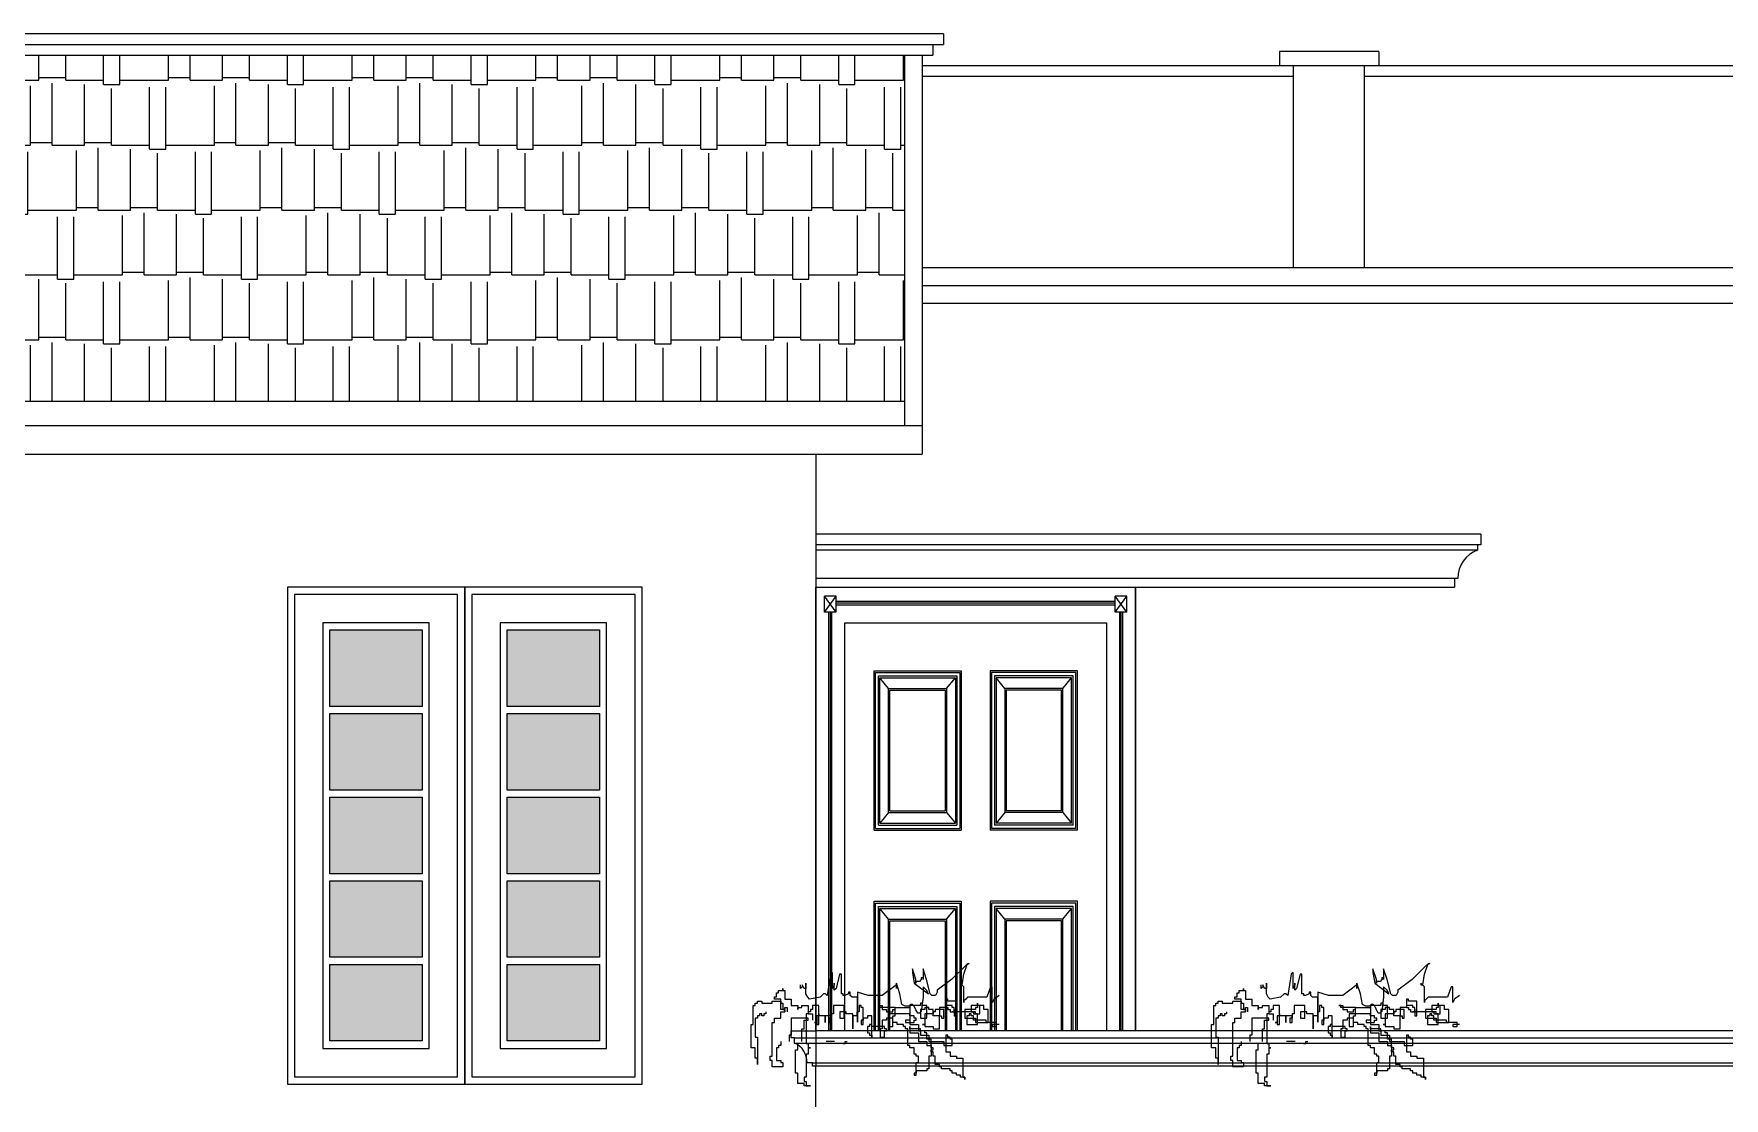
# Model space of a CAD drawing. Header units: centimetres. Extents: x 157 to 5401, y -672 to 3176.
# Drawn here: x 4198.4 to 4674.9, y 2675.3 to 2975.3 of the extents above; entities that cross this region are included whole.
import ezdxf
from ezdxf.xclip import XClip

# ---------------------------------------------------------------- set-up
doc = ezdxf.new("R2010")
doc.units = ezdxf.units.CM
doc.header["$XCLIPFRAME"] = 0
doc.layers.get('0').update_dxf_attribs({"lineweight": 25})
for name, color, linetype, lineweight in [('1.000', 144, 'Continuous', 13), ('FURNIT', 204, 'Continuous', 9), ('Glass', 161, 'Continuous', 5), ('GRASS', 96, 'Continuous', 5), ('Hatch', 12, 'Continuous', 15), ('Win', 5, 'Continuous', 20)]:
    doc.layers.add(name, color=color, linetype=linetype, lineweight=lineweight)

# ---------------------------------------------------------------- blocks, each defined once
blk = doc.blocks.new('Door - 90x210 (Common)')
for p, q in [((-45.045, -210), (-45.045, 0)), ((-45.045, -180), (-45.045, 0)), ((-45.045, 0), (-45.045, -180)), ((-45.045, 0), (45.045, 0)), ((45.045, -180), (45.045, 0)), ((45.045, 0), (45.045, -180)), ((45.045, -210), (45.045, 0)), ((45.045, 0), (45.045, -210)), ((-39.312, -7), (-39.312, -2.5)), ((39.312, -7), (39.312, -2.5)), ((-39.312, -7), (-42.588, -7)), ((-40.5405, -210), (-40.5405, -7)), ((39.312, -5), (-39.312, -5)), ((42.588, -7), (39.312, -7)), ((40.5405, -7), (40.5405, -210)), ((-45.045, -12), (-45.045, -180)), ((-36.855, -210), (-36.855, -10)), ((-36.855, -10), (36.855, -10)), ((36.855, -10), (36.855, -210)), ((45.045, -12), (45.045, -180)), ((-28.665, -68.5), (-28.665, -23.5)), ((-28.665, -23.5), (-4.095, -23.5)), ((-4.095, -23.5), (-4.095, -68.5)), ((4.095, -23.5), (4.095, -68.5)), ((28.665, -23.5), (4.095, -23.5)), ((28.665, -68.5), (28.665, -23.5)), ((-28.665, -68.5), (-4.095, -68.5)), ((28.665, -68.5), (4.095, -68.5)), ((-28.665, -133.5), (-28.665, -88.5)), ((-28.665, -88.5), (-4.095, -88.5)), ((-4.095, -88.5), (-4.095, -133.5)), ((28.665, -88.5), (4.095, -88.5)), ((4.095, -88.5), (4.095, -133.5)), ((28.665, -133.5), (28.665, -88.5)), ((-28.665, -133.5), (-4.095, -133.5)), ((28.665, -133.5), (4.095, -133.5)), ((-28.665, -200), (-28.665, -155)), ((-28.665, -155), (-4.095, -155)), ((-4.095, -155), (-4.095, -200)), ((28.665, -155), (4.095, -155)), ((4.095, -155), (4.095, -200)), ((28.665, -200), (28.665, -155)), ((-45.045, -195), (-45.045, -210)), ((-28.665, -200), (-4.095, -200)), ((28.665, -200), (4.095, -200)), ((47.045, -210), (-47.045, -210))]:
    blk.add_line(p, q)
at = {"layer": 'FURNIT'}
for p, q in [((-42.588, -7), (-39.312, -2.5)), ((-39.312, -7), (-42.588, -2.5)), ((-42.588, -7), (-42.588, -2.5)), ((-39.312, -2.5), (-42.588, -2.5)), ((39.312, -4), (-39.312, -4)), ((39.312, -4.5), (-39.312, -4.5)), ((39.312, -7), (42.588, -2.5)), ((42.588, -7), (39.312, -2.5)), ((42.588, -2.5), (39.312, -2.5)), ((42.588, -7), (42.588, -2.5)), ((-41.3595, -210), (-41.3595, -7)), ((-40.95, -210), (-40.95, -7)), ((40.95, -7), (40.95, -210)), ((41.3595, -7), (41.3595, -210)), ((-28.2555, -68), (-28.2555, -24)), ((-28.2555, -24), (-4.5045, -24)), ((-27.4365, -67), (-27.4365, -25)), ((-27.4365, -25), (-5.3235, -25)), ((-27.027, -66.5), (-27.027, -25.5)), ((-27.027, -25.5), (-5.733, -25.5)), ((-24.57, -28.5), (-27.027, -25.5)), ((-24.57, -63.5), (-24.57, -28.5)), ((-24.57, -28.5), (-8.19, -28.5)), ((-8.19, -28.5), (-5.733, -25.5)), ((-8.19, -28.5), (-8.19, -63.5)), ((-5.733, -25.5), (-5.733, -66.5)), ((-5.3235, -25), (-5.3235, -67)), ((-4.5045, -24), (-4.5045, -68)), ((4.5045, -24), (4.5045, -68)), ((28.2555, -24), (4.5045, -24)), ((5.3235, -25), (5.3235, -67)), ((27.4365, -25), (5.3235, -25)), ((5.733, -25.5), (5.733, -66.5)), ((27.027, -25.5), (5.733, -25.5)), ((8.19, -28.5), (5.733, -25.5)), ((8.19, -28.5), (8.19, -63.5)), ((24.57, -28.5), (8.19, -28.5)), ((24.57, -28.5), (27.027, -25.5)), ((24.57, -63.5), (24.57, -28.5)), ((27.027, -66.5), (27.027, -25.5)), ((27.4365, -67), (27.4365, -25)), ((28.2555, -68), (28.2555, -24)), ((-24.1605, -63), (-24.1605, -29)), ((-24.1605, -29), (-8.5995, -29)), ((-8.5995, -29), (-8.5995, -63)), ((8.5995, -29), (8.5995, -63)), ((24.1605, -29), (8.5995, -29)), ((24.1605, -63), (24.1605, -29)), ((-24.57, -63.5), (-27.027, -66.5)), ((-27.027, -66.5), (-5.733, -66.5)), ((-24.57, -63.5), (-8.19, -63.5)), ((-24.1605, -63), (-8.5995, -63)), ((-8.19, -63.5), (-5.733, -66.5)), ((8.19, -63.5), (5.733, -66.5)), ((27.027, -66.5), (5.733, -66.5)), ((24.57, -63.5), (8.19, -63.5)), ((24.1605, -63), (8.5995, -63)), ((24.57, -63.5), (27.027, -66.5)), ((-28.2555, -68), (-4.5045, -68)), ((-27.4365, -67), (-5.3235, -67)), ((28.2555, -68), (4.5045, -68)), ((27.4365, -67), (5.3235, -67)), ((-28.2555, -133), (-28.2555, -89)), ((-28.2555, -89), (-4.5045, -89)), ((-27.4365, -132), (-27.4365, -90)), ((-27.4365, -90), (-5.3235, -90)), ((-27.027, -131.5), (-27.027, -90.5)), ((-27.027, -90.5), (-5.733, -90.5)), ((-24.57, -93.5), (-27.027, -90.5)), ((-8.19, -93.5), (-5.733, -90.5)), ((-5.733, -90.5), (-5.733, -131.5)), ((-5.3235, -90), (-5.3235, -132)), ((-4.5045, -89), (-4.5045, -133)), ((28.2555, -89), (4.5045, -89)), ((4.5045, -89), (4.5045, -133)), ((27.4365, -90), (5.3235, -90)), ((5.3235, -90), (5.3235, -132)), ((27.027, -90.5), (5.733, -90.5)), ((5.733, -90.5), (5.733, -131.5)), ((8.19, -93.5), (5.733, -90.5)), ((24.57, -93.5), (27.027, -90.5)), ((27.027, -131.5), (27.027, -90.5)), ((27.4365, -132), (27.4365, -90)), ((28.2555, -133), (28.2555, -89)), ((-24.57, -128.5), (-24.57, -93.5)), ((-24.57, -93.5), (-8.19, -93.5)), ((-24.1605, -128), (-24.1605, -94)), ((-24.1605, -94), (-8.5995, -94)), ((-8.5995, -94), (-8.5995, -128)), ((-8.19, -93.5), (-8.19, -128.5)), ((24.57, -93.5), (8.19, -93.5)), ((8.19, -93.5), (8.19, -128.5)), ((24.1605, -94), (8.5995, -94)), ((8.5995, -94), (8.5995, -128)), ((24.1605, -128), (24.1605, -94)), ((24.57, -128.5), (24.57, -93.5)), ((-24.57, -128.5), (-27.027, -131.5)), ((-24.57, -128.5), (-8.19, -128.5)), ((-24.1605, -128), (-8.5995, -128)), ((-8.19, -128.5), (-5.733, -131.5)), ((8.19, -128.5), (5.733, -131.5)), ((24.57, -128.5), (8.19, -128.5)), ((24.1605, -128), (8.5995, -128)), ((24.57, -128.5), (27.027, -131.5)), ((-28.2555, -133), (-4.5045, -133)), ((-27.4365, -132), (-5.3235, -132)), ((-27.027, -131.5), (-5.733, -131.5)), ((28.2555, -133), (4.5045, -133)), ((27.4365, -132), (5.3235, -132)), ((27.027, -131.5), (5.733, -131.5)), ((-28.2555, -199.5), (-28.2555, -155.5)), ((-28.2555, -155.5), (-4.5045, -155.5)), ((-27.4365, -198.5), (-27.4365, -156.5)), ((-27.4365, -156.5), (-5.3235, -156.5)), ((-27.027, -198), (-27.027, -157)), ((-27.027, -157), (-5.733, -157)), ((-24.57, -160), (-27.027, -157)), ((-8.19, -160), (-5.733, -157)), ((-5.733, -157), (-5.733, -198)), ((-5.3235, -156.5), (-5.3235, -198.5)), ((-4.5045, -155.5), (-4.5045, -199.5)), ((28.2555, -155.5), (4.5045, -155.5)), ((4.5045, -155.5), (4.5045, -199.5)), ((27.4365, -156.5), (5.3235, -156.5)), ((5.3235, -156.5), (5.3235, -198.5)), ((27.027, -157), (5.733, -157)), ((5.733, -157), (5.733, -198)), ((8.19, -160), (5.733, -157)), ((24.57, -160), (27.027, -157)), ((27.027, -198), (27.027, -157)), ((27.4365, -198.5), (27.4365, -156.5)), ((28.2555, -199.5), (28.2555, -155.5)), ((-24.57, -195), (-24.57, -160)), ((-24.57, -160), (-8.19, -160)), ((-24.1605, -194.5), (-24.1605, -160.5)), ((-24.1605, -160.5), (-8.5995, -160.5)), ((-8.5995, -160.5), (-8.5995, -194.5)), ((-8.19, -160), (-8.19, -195)), ((24.57, -160), (8.19, -160)), ((8.19, -160), (8.19, -195)), ((24.1605, -160.5), (8.5995, -160.5)), ((8.5995, -160.5), (8.5995, -194.5)), ((24.1605, -194.5), (24.1605, -160.5)), ((24.57, -195), (24.57, -160)), ((-24.57, -195), (-27.027, -198)), ((-24.57, -195), (-8.19, -195)), ((-24.1605, -194.5), (-8.5995, -194.5)), ((-8.19, -195), (-5.733, -198)), ((8.19, -195), (5.733, -198)), ((24.57, -195), (8.19, -195)), ((24.1605, -194.5), (8.5995, -194.5)), ((24.57, -195), (27.027, -198)), ((-28.2555, -199.5), (-4.5045, -199.5)), ((-27.4365, -198.5), (-5.3235, -198.5)), ((-27.027, -198), (-5.733, -198)), ((28.2555, -199.5), (4.5045, -199.5)), ((27.4365, -198.5), (5.3235, -198.5)), ((27.027, -198), (5.733, -198))]:
    blk.add_line(p, q, dxfattribs=at)
blk = doc.blocks.new('grass in')
for p, q in [((-20.42, 14.76), (-20.92, 14.76)), ((-20.92, 14.76), (-19.92, 14.26)), ((-19.42, 11.76), (-20.42, 14.76)), ((-19.92, 14.26), (-15.91, 10.26)), ((-18.92, 8.76), (-19.42, 11.76)), ((-15.91, 10.26), (-11.91, 7.26)), ((-9.91, 6.26), (-8.9, 10.26)), ((-8.9, 10.26), (-7.9, 13.26)), ((-7.9, 13.26), (-7.9, 10.26)), ((-7.9, 10.26), (-7.9, 10.76)), ((-7.9, 10.76), (-7.4, 10.76)), ((-7.4, 10.76), (-7.4, 10.26)), ((-7.4, 10.26), (-6.9, 9.76)), ((-6.9, 9.76), (-5.9, 9.76)), ((-5.9, 10.26), (-4.9, 13.26)), ((-5.9, 9.26), (-5.9, 10.26)), ((-5.9, 9.76), (-5.9, 9.26)), ((-4.9, 12.26), (-5.4, 9.26)), ((-4.9, 13.26), (-4.9, 12.26)), ((15.12, 6.26), (15.12, 11.76)), ((15.12, 11.76), (15.62, 11.76)), ((15.62, 11.76), (16.63, 7.76)), ((17.63, 7.76), (17.63, 12.26)), ((17.63, 12.26), (18.13, 11.76)), ((18.13, 11.76), (18.63, 8.76)), ((-29.34, 5.82), (-27.93, 4.76)), ((-27.43, 3.76), (-27.43, 8.26)), ((-27.43, 8.26), (-26.92, 8.26)), ((-26.92, 8.26), (-25.92, 5.26)), ((-25.92, 5.26), (-20.42, 5.26)), ((-20.42, 5.26), (-19.92, 4.76)), ((-19.42, 8.26), (-18.41, 9.26)), ((-19.42, 3.76), (-19.42, 8.26)), ((-18.41, 8.76), (-18.92, 8.76)), ((-18.41, 9.26), (-18.41, 8.76)), ((-14.92, 4.17), (-14.92, 4.77)), ((-14.92, 4.77), (-14.32, 4.77)), ((-14.32, 4.77), (-14.32, 2.38)), ((-11.91, 7.26), (-11.91, 6.76)), ((-11.91, 6.76), (-11.41, 5.76)), ((-11.41, 5.76), (-10.41, 5.76)), ((-10.41, 5.76), (-9.91, 6.26)), ((-5.4, 9.26), (-9.4, 6.26)), ((-9.4, 6.26), (-8.9, 7.26)), ((-8.9, 7.26), (-7.9, 8.26)), ((-7.9, 8.26), (-7.9, 5.26)), ((-7.9, 5.26), (-7.4, 1.26)), ((-1.9, 3.26), (-1.4, 6.26)), ((-1.4, 6.26), (-0.39, 9.26)), ((-0.39, 9.26), (-0.39, 7.76)), ((-0.39, 7.76), (-0.39, 9.26)), ((-0.39, 9.26), (-0.39, 8.76)), ((-0.39, 8.76), (3.61, 5.76)), ((3.61, 5.76), (7.62, 5.76)), ((7.62, 5.76), (10.62, 6.76)), ((10.62, 6.76), (10.62, -1.74)), ((10.62, -1.74), (10.62, 5.26)), ((10.62, 5.26), (12.12, 5.26)), ((12.12, 5.26), (12.62, 5.76)), ((12.62, 5.76), (12.62, 6.76)), ((12.62, 6.76), (13.12, 6.76)), ((13.12, 6.76), (13.12, 6.26)), ((13.12, 6.26), (14.12, 5.76)), ((14.12, 5.76), (14.62, 5.76)), ((14.62, 5.76), (14.62, 6.26)), ((14.62, 6.26), (15.12, 6.26)), ((16.63, 7.76), (17.13, 7.26)), ((17.13, 7.26), (17.13, 9.26)), ((17.13, 9.26), (17.13, 8.76)), ((17.13, 8.76), (17.63, 7.76)), ((18.63, 8.76), (19.13, 5.76)), ((19.13, 5.76), (19.63, 6.26)), ((19.63, 6.26), (20.13, 6.26)), ((20.13, 6.26), (21.13, 5.26)), ((21.13, 5.26), (24.13, 4.76)), ((24.13, 4.76), (24.63, 5.26)), ((24.63, 5.26), (25.14, 6.26)), ((25.14, 6.26), (25.14, 9.26)), ((25.14, 9.26), (25.14, 7.76)), ((25.14, 7.76), (25.64, 7.76)), ((25.64, 7.76), (26.14, 8.76)), ((26.14, 8.76), (26.14, 8.26)), ((26.14, 8.26), (26.64, 7.76)), ((26.64, 7.76), (26.64, 8.76)), ((31.04, 4.77), (29.25, 4.77)), ((29.25, 4.77), (29.25, 2.98)), ((31.63, 7.15), (31.04, 7.15)), ((31.04, 7.15), (31.04, 4.77)), ((31.63, 7.15), (31.63, 7.75)), ((31.63, 7.75), (31.63, 7.15)), ((32.83, 7.15), (31.63, 7.15)), ((32.23, 1.79), (32.23, 4.77)), ((32.23, 4.77), (34.02, 4.77)), ((32.83, 6.55), (32.83, 7.15)), ((33.42, 6.55), (32.83, 6.55)), ((33.42, 5.36), (33.42, 6.55)), ((34.02, 5.36), (33.42, 5.36)), ((34.02, 4.77), (34.02, 5.36)), ((-27.93, 4.76), (-27.43, 3.76)), ((-26.26, -1.79), (-26.26, 1.79)), ((-26.26, 1.79), (-25.07, 1.79)), ((-25.07, 1.79), (-25.07, 2.98)), ((-25.07, 2.98), (-21.49, 2.98)), ((-23.87, 0.6), (-23.87, 2.98)), ((-23.87, 2.98), (-23.28, 2.98)), ((-22.08, 0.6), (-23.87, 0.6)), ((-23.28, 2.98), (-23.28, 3.58)), ((-23.28, 3.58), (-23.28, 2.38)), ((-23.28, 2.38), (-22.68, 2.38)), ((-23.28, -2.38), (-23.28, 0.6)), ((-23.28, 0.6), (-22.68, 0.6)), ((-22.68, 2.38), (-22.68, 1.79)), ((-22.68, 1.79), (-19.7, 1.79)), ((-22.68, 0.6), (-22.68, 1.19)), ((-22.68, 1.19), (-19.7, 1.19)), ((-21.49, 1.19), (-22.08, 1.19)), ((-22.08, 1.19), (-22.08, 0.6)), ((-22.08, -1.19), (-22.08, 0)), ((-22.08, 0), (-21.49, 0)), ((-21.49, 2.98), (-21.49, 1.19)), ((-21.49, 0), (-21.49, 0.6)), ((-21.49, 0.6), (-20.89, 0.6)), ((-20.89, 0.6), (-20.89, 0)), ((-20.89, 0), (-20.29, 0)), ((-20.29, 0), (-20.29, -2.38)), ((-19.92, 4.76), (-19.42, 4.26)), ((-19.7, 1.79), (-19.7, 1.19)), ((-19.7, 1.19), (-19.7, -0.6)), ((-19.7, 1.19), (-16.11, 1.19)), ((-19.42, 4.26), (-19.42, 3.76)), ((-17.31, 0), (-17.31, 4.17)), ((-17.31, 4.17), (-14.92, 4.17)), ((-16.71, 0), (-17.31, 0)), ((-16.71, 1.19), (-16.71, 2.38)), ((-16.71, 2.38), (-16.11, 2.38)), ((-16.71, 1.19), (-16.71, 1.79)), ((-16.71, 1.79), (-16.71, 0)), ((-16.11, 1.19), (-16.71, 1.19)), ((-15.52, 1.19), (-16.71, 1.19)), ((-16.11, 2.38), (-16.11, 2.98)), ((-16.11, 2.98), (-14.32, 2.98)), ((-14.92, 1.79), (-15.52, 1.79)), ((-15.52, 1.79), (-15.52, 1.19)), ((-14.32, 2.38), (-14.92, 2.38)), ((-14.92, 2.38), (-14.92, 1.79)), ((-14.32, 2.98), (-14.32, 2.38)), ((-14.32, 2.38), (-12.53, 2.38)), ((-13.73, -0.6), (-13.73, 1.79)), ((-13.73, 1.79), (-11.34, 1.79)), ((-12.53, 0), (-13.13, 0)), ((-13.13, 0), (-13.13, -0.6)), ((-12.53, 2.38), (-12.53, 0)), ((-12.53, -3.58), (-12.53, 0)), ((-12.53, 0), (-10.74, 0)), ((-11.34, 1.79), (-11.34, 1.19)), ((-11.34, 1.19), (-10.74, 1.19)), ((-10.74, 0), (-10.74, 1.79)), ((-10.74, 1.79), (-9.55, 1.79)), ((-10.74, 1.19), (-10.74, 0.6)), ((-10.74, 0.6), (-8.36, 0.6)), ((-9.55, 1.79), (-9.55, 2.38)), ((-9.55, 2.38), (-8.36, 2.38)), ((-8.95, -0.6), (-8.95, 2.98)), ((-8.95, 2.98), (-7.76, 2.98)), ((-8.36, 2.38), (-8.36, 1.79)), ((-8.36, 1.79), (-7.16, 1.79)), ((-8.36, 0.6), (-8.36, -2.38)), ((-7.76, 2.98), (-7.76, 3.58)), ((-7.76, 3.58), (-7.16, 3.58)), ((-7.4, 1.26), (-6.9, 0.76)), ((-7.16, 3.58), (-7.16, 2.98)), ((-7.16, 2.98), (-4.18, 2.98)), ((-7.16, 1.79), (-7.16, -0.6)), ((-6.9, 0.76), (-6.4, 0.76)), ((-6.4, 0.76), (-5.9, 1.76)), ((-5.9, 1.76), (-5.4, 2.76)), ((-5.4, 2.76), (-4.9, 3.26)), ((-5.37, -0.6), (-5.37, 0)), ((-5.37, 0), (-4.18, 0)), ((-4.9, 3.26), (-4.4, 3.26)), ((-4.4, 3.26), (-3.9, 2.76)), ((-4.18, 2.98), (-4.18, -1.19)), ((0, 2.38), (-4.18, 2.38)), ((-4.18, 2.38), (-4.18, -2.38)), ((-4.18, 0), (-4.18, 0.6)), ((-4.18, 0.6), (1.79, 0.6)), ((-3.9, 2.76), (-2.9, 2.76)), ((-2.9, 2.76), (-1.9, 3.26)), ((0, 0), (0, 2.38)), ((0, 2.38), (4.18, 2.38)), ((0, 1.79), (0, 2.38)), ((0.6, 1.79), (0, 1.79)), ((0.6, 0), (0, 0)), ((0.6, 1.19), (0.6, 1.79)), ((2.39, 1.19), (0.6, 1.19)), ((0.6, -2.98), (0.6, 0)), ((1.79, 0.6), (1.79, -2.98)), ((3.58, 1.79), (2.39, 1.79)), ((2.39, 1.79), (2.39, 1.19)), ((4.77, 2.98), (3.58, 2.98)), ((3.58, 2.98), (3.58, 1.79)), ((4.18, 2.38), (4.18, 2.98)), ((4.18, 2.98), (4.77, 2.98)), ((6.57, -5.96), (6.57, 0)), ((6.57, 0), (7.76, 0)), ((7.76, 0), (7.76, -0.6)), ((8.95, -2.38), (8.95, 2.38)), ((8.95, 2.38), (9.55, 2.38)), ((9.55, 2.38), (9.55, 2.98)), ((9.55, 2.98), (10.15, 2.98)), ((10.15, 2.98), (10.15, 1.19)), ((10.15, 1.19), (10.74, 1.19)), ((10.74, 1.19), (10.74, 0)), ((10.74, 0), (11.94, 0)), ((11.94, -3.58), (11.94, 0.6)), ((11.94, 0.6), (13.73, 0.6)), ((11.94, 0), (11.94, -3.58)), ((13.73, 0.6), (13.73, 1.19)), ((13.73, 1.19), (15.52, 1.19)), ((14.32, -0.6), (14.32, 2.98)), ((14.32, 2.98), (17.31, 2.98)), ((15.52, 1.19), (15.52, -0.6)), ((17.31, 2.98), (17.31, 0.6)), ((17.31, 0.6), (17.91, 0.6)), ((17.91, 0.6), (17.91, -0.6)), ((17.91, -1.79), (17.91, 0)), ((17.91, 0), (19.7, 0)), ((19.7, 0), (19.7, -1.79)), ((19.7, -1.79), (19.7, 0)), ((19.7, 0), (21.49, 0)), ((21.49, -2.38), (21.49, 2.98)), ((21.49, 2.98), (23.28, 2.98)), ((21.49, 0), (21.49, 0.6)), ((21.49, 0.6), (21.49, 0)), ((21.49, 0), (22.08, 0)), ((22.08, 0), (22.08, -1.79)), ((23.28, 2.98), (23.28, 1.79)), ((23.28, 1.79), (23.87, 1.79)), ((24.47, 0.6), (23.28, 0.6)), ((23.28, 0.6), (23.28, -1.19)), ((23.87, 1.79), (23.87, 1.19)), ((23.87, 1.19), (24.47, 1.19)), ((26.26, 2.98), (24.47, 2.98)), ((24.47, 2.98), (24.47, 0.6)), ((24.47, 1.19), (24.47, 0.6)), ((24.47, 0.6), (25.07, 0.6)), ((25.07, 0.6), (25.07, -7.75)), ((26.26, 2.38), (26.26, 2.98)), ((27.45, 2.38), (26.26, 2.38)), ((29.25, 2.98), (27.45, 2.98)), ((27.45, 2.98), (27.45, 1.79)), ((27.45, 1.79), (27.45, 2.38)), ((31.04, 2.38), (30.44, 2.38)), ((30.44, 2.38), (30.44, 1.19)), ((31.04, 1.19), (31.04, 2.38)), ((31.63, 1.79), (31.04, 1.79)), ((31.04, 1.79), (31.04, 1.19)), ((31.04, 1.19), (31.04, 1.79)), ((31.04, 1.79), (32.23, 1.79)), ((32.23, 1.19), (31.04, 1.19)), ((32.23, 3.58), (31.63, 3.58)), ((31.63, 3.58), (31.63, 1.79)), ((34.62, 4.17), (32.23, 4.17)), ((32.23, 4.17), (32.23, 3.58)), ((32.23, -0.6), (32.23, 1.19)), ((34.62, 3.58), (34.62, 4.17)), ((37.6, 3.58), (34.62, 3.58)), ((36.41, 1.19), (36.41, 0.6)), ((36.41, 0.6), (37, 0.6)), ((37, 0.6), (37, 0)), ((37, 0), (37.6, 0)), ((38.79, 4.17), (37.6, 4.17)), ((37.6, 4.17), (37.6, 3.58)), ((37.6, 0), (37.6, 0.6)), ((37.6, 0.6), (38.2, 0.6)), ((38.2, 0.6), (38.2, 0)), ((38.2, 0), (38.79, 0)), ((38.79, 3.58), (38.79, 4.17)), ((39.39, 3.58), (38.79, 3.58)), ((38.79, 0), (38.79, -0.6)), ((39.39, 2.98), (39.39, 3.58)), ((39.99, 2.98), (39.39, 2.98)), ((39.99, -2.38), (39.99, 2.98)), ((-29.34, -2.38), (-27.45, -2.38)), ((-28.65, -2.98), (-28.65, -1.79)), ((-28.65, -1.79), (-25.66, -1.79)), ((-27.45, -2.98), (-28.65, -2.98)), ((-27.45, -2.38), (-27.45, -2.98)), ((-22.68, -1.79), (-26.26, -1.79)), ((-25.66, -1.79), (-25.66, -1.19)), ((-25.66, -1.19), (-22.08, -1.19)), ((-20.29, -2.38), (-23.28, -2.38)), ((-19.7, -0.6), (-22.68, -0.6)), ((-22.68, -0.6), (-22.68, -1.79)), ((-13.13, -0.6), (-13.73, -0.6)), ((-10.74, -3.58), (-12.53, -3.58)), ((-8.36, -2.98), (-10.74, -2.98)), ((-10.74, -2.98), (-10.74, -3.58)), ((-7.16, -0.6), (-8.95, -0.6)), ((-8.36, -2.38), (-7.76, -2.38)), ((-7.76, -2.38), (-8.36, -2.38)), ((-8.36, -2.38), (-8.36, -2.98)), ((-8.36, -4.77), (-8.36, -4.17)), ((-8.36, -4.17), (-7.16, -4.17)), ((-7.16, -4.17), (-7.16, -3.58)), ((-7.16, -3.58), (-4.18, -3.58)), ((-6.57, -4.17), (-7.16, -4.17)), ((-7.16, -4.17), (-7.16, -5.36)), ((-4.18, -2.38), (-6.57, -2.38)), ((-6.57, -2.38), (-6.57, -4.17)), ((-5.97, -1.19), (-5.97, -0.6)), ((-5.97, -0.6), (-5.37, -0.6)), ((-5.37, -1.19), (-5.97, -1.19)), ((-5.37, -1.79), (-5.37, -1.19)), ((-2.98, -1.79), (-5.37, -1.79)), ((-4.18, -1.19), (-2.98, -1.19)), ((-4.18, -3.58), (-4.18, -2.98)), ((-4.18, -2.98), (-4.18, -4.77)), ((-3.58, -8.34), (-3.58, -3.58)), ((-3.58, -3.58), (-2.98, -3.58)), ((-2.98, -1.19), (-2.98, -1.79)), ((-2.98, -3.58), (-2.98, -2.98)), ((-2.98, -2.98), (-2.39, -2.98)), ((-2.39, -2.98), (-2.39, -2.38)), ((-2.39, -2.38), (-0.6, -2.38)), ((-0.6, -2.38), (-0.6, -1.79)), ((-0.6, -1.79), (0.6, -1.79)), ((0.6, -1.79), (0.6, -0.6)), ((0.6, -0.6), (2.39, -0.6)), ((1.79, -2.98), (0.6, -2.98)), ((2.39, -0.6), (2.39, -1.19)), ((2.39, -1.19), (3.58, -1.19)), ((2.39, -4.17), (2.39, -3.58)), ((2.39, -3.58), (2.98, -3.58)), ((2.98, -4.17), (2.39, -4.17)), ((2.98, -3.58), (2.98, -2.98)), ((2.98, -2.98), (6.57, -2.98)), ((2.98, -5.96), (2.98, -4.17)), ((3.58, -1.19), (3.58, -3.58)), ((3.58, -3.58), (4.18, -3.58)), ((4.18, -3.58), (4.18, -5.96)), ((6.57, -2.98), (6.57, -2.38)), ((6.57, -2.38), (7.16, -2.38)), ((7.16, -2.38), (7.16, -2.98)), ((7.16, -2.98), (7.76, -2.98)), ((7.76, -0.6), (8.95, -0.6)), ((7.76, -2.98), (7.76, -4.77)), ((8.95, -0.6), (8.95, -1.19)), ((8.95, -1.19), (9.55, -1.19)), ((9.55, -2.38), (8.95, -2.38)), ((9.55, -1.19), (9.55, -2.38)), ((15.52, -0.6), (14.32, -0.6)), ((17.91, -0.6), (18.5, -0.6)), ((18.5, -1.79), (17.91, -1.79)), ((18.5, -0.6), (18.5, -1.79)), ((22.08, -2.38), (21.49, -2.38)), ((22.08, -1.79), (22.68, -1.79)), ((22.68, -1.79), (22.08, -1.79)), ((22.08, -1.79), (22.08, -2.38)), ((24.47, -1.19), (24.47, -0.6)), ((24.47, -0.6), (29.25, -0.6)), ((25.66, -1.19), (24.47, -1.19)), ((25.66, -3.58), (25.66, -1.19)), ((26.26, -3.58), (25.66, -3.58)), ((26.26, -7.15), (26.26, -3.58)), ((29.25, -0.6), (29.25, -5.36)), ((34.02, -0.6), (32.23, -0.6)), ((34.02, -1.79), (34.02, -0.6)), ((34.62, -1.79), (34.02, -1.79)), ((34.62, -11.32), (34.62, -1.79)), ((38.79, -0.6), (39.39, -0.6)), ((39.39, -0.6), (39.39, -5.96)), ((40.59, -2.38), (39.99, -2.38)), ((40.59, -8.94), (40.59, -2.38)), ((-16.11, -8.34), (-16.11, -6.55)), ((-16.11, -6.55), (-15.52, -6.55)), ((-13.73, -8.34), (-16.11, -8.34)), ((-15.52, -6.55), (-15.52, -5.96)), ((-15.52, -5.96), (-14.92, -5.96)), ((-14.92, -5.96), (-14.92, -5.36)), ((-14.92, -5.36), (-14.32, -5.36)), ((-14.32, -5.36), (-14.32, -10.13)), ((-9.55, -7.15), (-13.73, -7.15)), ((-13.73, -7.15), (-13.73, -8.34)), ((-10.74, -9.53), (-10.74, -8.94)), ((-10.74, -8.94), (-10.15, -8.94)), ((-10.15, -8.94), (-10.15, -6.55)), ((-10.15, -6.55), (-8.95, -6.55)), ((-8.95, -8.34), (-10.15, -8.34)), ((-10.15, -8.34), (-10.15, -11.32)), ((-7.16, -5.36), (-9.55, -5.36)), ((-9.55, -5.36), (-9.55, -7.15)), ((-8.95, -6.55), (-8.95, -4.77)), ((-8.95, -4.77), (-8.36, -4.77)), ((-6.57, -7.15), (-8.95, -7.15)), ((-8.95, -7.15), (-8.95, -8.34)), ((-4.18, -4.77), (-6.57, -4.77)), ((-6.57, -4.77), (-6.57, -7.15)), ((-5.37, -10.73), (-5.37, -8.94)), ((-5.37, -8.94), (-4.18, -8.94)), ((-4.18, -8.94), (-4.18, -8.34)), ((-4.18, -8.34), (-3.58, -8.34)), ((4.18, -5.96), (2.98, -5.96)), ((7.16, -5.36), (6.57, -5.36)), ((6.57, -5.36), (6.57, -5.96)), ((7.76, -4.77), (7.16, -4.77)), ((7.16, -4.77), (7.16, -5.36)), ((14.07, -7.15), (13.47, -7.15)), ((14.07, -7.75), (14.07, -7.15)), ((14.66, -7.75), (14.07, -7.75)), ((17.05, -7.15), (19.44, -7.15)), ((24.47, -8.94), (23.87, -8.94)), ((23.87, -8.94), (24.47, -8.94)), ((25.07, -7.75), (24.47, -7.75)), ((24.47, -7.75), (24.47, -8.94)), ((24.47, -8.94), (24.47, -10.73)), ((27.45, -9.53), (27.45, -7.75)), ((29.25, -5.36), (29.84, -5.36)), ((29.84, -5.36), (29.84, -7.15)), ((32.23, -7.15), (32.23, -8.34)), ((32.23, -8.34), (32.83, -8.34)), ((32.83, -8.34), (32.83, -8.94)), ((32.83, -8.94), (33.42, -8.94)), ((33.42, -8.94), (33.42, -12.51)), ((39.39, -5.96), (38.79, -5.96)), ((38.79, -5.96), (38.79, -13.7)), ((39.39, -11.92), (39.39, -8.94)), ((39.39, -8.94), (40.59, -8.94)), ((-17.31, -11.92), (-19.1, -11.92)), ((-19.1, -11.92), (-19.1, -17.28)), ((-15.52, -11.32), (-17.31, -11.32)), ((-17.31, -11.32), (-17.31, -11.92)), ((-14.32, -10.13), (-15.52, -10.13)), ((-15.52, -10.13), (-15.52, -11.32)), ((-12.53, -14.3), (-12.53, -13.7)), ((-12.53, -13.7), (-11.34, -13.7)), ((-11.34, -13.7), (-11.34, -11.32)), ((-11.34, -11.32), (-10.74, -11.32)), ((-10.15, -9.53), (-10.74, -9.53)), ((-10.74, -11.32), (-10.74, -10.13)), ((-10.74, -10.13), (-10.15, -10.13)), ((-10.15, -10.13), (-10.15, -9.53)), ((-10.15, -11.32), (-9.55, -11.32)), ((-9.55, -11.32), (-9.55, -14.9)), ((-6.57, -13.11), (-6.57, -11.32)), ((-6.57, -11.32), (-5.97, -11.32)), ((-5.97, -13.11), (-6.57, -13.11)), ((-5.97, -11.32), (-5.97, -10.73)), ((-5.97, -10.73), (-5.37, -10.73)), ((-5.97, -16.68), (-5.97, -13.11)), ((24.47, -10.73), (25.07, -10.73)), ((25.07, -10.73), (25.07, -17.28)), ((28.05, -9.53), (27.45, -9.53)), ((28.05, -16.09), (28.05, -9.53)), ((32.23, -13.11), (31.63, -13.11)), ((31.63, -13.11), (31.63, -14.3)), ((33.42, -12.51), (32.23, -12.51)), ((32.23, -12.51), (32.23, -13.11)), ((35.21, -11.32), (34.62, -11.32)), ((34.62, -14.3), (34.62, -12.51)), ((34.62, -12.51), (35.21, -12.51)), ((35.21, -12.51), (35.21, -11.32)), ((38.79, -13.7), (38.79, -11.92)), ((38.79, -11.92), (39.39, -11.92)), ((-19.1, -17.28), (-19.7, -17.28)), ((-19.7, -17.28), (-19.7, -17.88)), ((-19.7, -17.88), (-19.7, -17.28)), ((-19.7, -17.28), (-18.5, -17.28)), ((-18.5, -17.28), (-18.5, -16.68)), ((-18.5, -16.68), (-17.31, -16.68)), ((-17.31, -16.68), (-17.31, -16.09)), ((-17.31, -16.09), (-16.11, -16.09)), ((-16.11, -16.09), (-16.11, -15.49)), ((-16.11, -15.49), (-15.52, -15.49)), ((-15.52, -15.49), (-15.52, -14.9)), ((-15.52, -14.9), (-13.13, -14.9)), ((-13.13, -14.9), (-13.13, -14.3)), ((-13.13, -14.3), (-12.53, -14.3)), ((-9.55, -14.9), (-8.95, -14.9)), ((-8.95, -14.9), (-8.95, -15.49)), ((-8.95, -15.49), (-5.97, -15.49)), ((-5.97, -15.49), (-5.97, -16.09)), ((-5.97, -16.09), (-5.37, -16.09)), ((-5.37, -16.68), (-5.97, -16.68)), ((-5.37, -16.09), (-5.37, -16.68)), ((25.07, -17.28), (25.66, -17.28)), ((25.66, -18.47), (25.07, -18.47)), ((25.07, -18.47), (25.07, -19.66)), ((25.66, -17.28), (25.66, -18.47)), ((27.45, -19.07), (27.45, -16.09)), ((27.45, -16.09), (28.05, -16.09)), ((31.63, -14.3), (34.62, -14.3)), ((25.07, -19.66), (23.87, -19.66)), ((23.87, -19.66), (25.66, -19.66)), ((25.66, -19.66), (25.66, -19.07)), ((25.66, -19.07), (27.45, -19.07))]:
    blk.add_line(p, q)

msp = doc.modelspace()

# ---------------------------------------------------------------- hatches: boundary and pattern name
at = {"layer": 'Glass'}
h = msp.add_hatch(color=256, dxfattribs=at)
h.paths.add_polyline_path([(4281.85, 2807.31), (4307.85, 2807.31), (4307.85, 2785.74), (4281.85, 2785.74)])
h.paths.add_polyline_path([(4281.85, 2783.74), (4307.85, 2783.74), (4307.85, 2762.17), (4281.85, 2762.17)])
h.paths.add_polyline_path([(4281.85, 2760.17), (4307.85, 2760.17), (4307.85, 2738.59), (4281.85, 2738.59)])
h.paths.add_polyline_path([(4281.85, 2736.59), (4307.85, 2736.59), (4307.85, 2715.02), (4281.85, 2715.02)])
h.paths.add_polyline_path([(4281.85, 2713.02), (4307.85, 2713.02), (4307.85, 2691.45), (4281.85, 2691.45)])
h = msp.add_hatch(color=256, dxfattribs=at)
h.paths.add_polyline_path([(4331.85, 2807.31), (4357.85, 2807.31), (4357.85, 2785.74), (4331.85, 2785.74)])
h.paths.add_polyline_path([(4331.85, 2783.74), (4357.85, 2783.74), (4357.85, 2762.17), (4331.85, 2762.17)])
h.paths.add_polyline_path([(4331.85, 2760.17), (4357.85, 2760.17), (4357.85, 2738.59), (4331.85, 2738.59)])
h.paths.add_polyline_path([(4331.85, 2736.59), (4357.85, 2736.59), (4357.85, 2715.02), (4331.85, 2715.02)])
h.paths.add_polyline_path([(4331.85, 2713.02), (4357.85, 2713.02), (4357.85, 2691.45), (4331.85, 2691.45)])
at = {"layer": 'Hatch'}
h = msp.add_hatch(dxfattribs=at)
h.set_pattern_fill('AR-RSHKE', color=256, scale=0.06, style=0)
h.set_pattern_definition([(0, (1871.798, 7845.084), (38.862, 18.288), [9.144, -7.62, 10.668, -4.572, 13.716, -6.096]), (0, (1880.942, 7845.846), (38.862, 18.288), [7.62, -28.956, 6.096, -9.144]), (0, (1899.23, 7843.941), (38.862, 18.288), [4.572, -47.244]), (90, (1871.798, 7845.084), (-12.954, 18.288), [17.526, -55.626]), (90, (1880.942, 7845.084), (-12.954, 18.288), [17.145, -56.007]), (90, (1888.562, 7845.084), (-12.954, 18.288), [16.002, -57.15]), (90, (1899.23, 7843.941), (-12.954, 18.288), [17.526, -55.626]), (90, (1903.802, 7843.941), (-12.954, 18.288), [17.526, -55.626]), (90, (1917.518, 7845.084), (-12.954, 18.288), [16.764, -56.388])])
h.paths.add_polyline_path([(4443.85, 2871.81), (4443.85, 2969.31), (4060.85, 2969.31), (3865.85, 2871.81)])

# ---------------------------------------------------------------- linework, layer by layer
for p, q in [((4443.85, 2969.31), (4443.85, 2864.81)), ((4448.85, 2969.31), (4448.85, 2856.81)), ((4577.52, 2970.31), (4549.52, 2970.31)), ((4549.52, 2970.31), (4549.52, 2966.31)), ((4577.52, 2970.31), (4577.52, 2966.31)), ((4842.85, 2966.31), (4448.85, 2966.31)), ((4577.52, 2966.31), (4549.52, 2966.31)), ((4553.52, 2909.31), (4553.52, 2966.31)), ((4573.52, 2909.31), (4573.52, 2966.31)), ((4852.85, 2909.31), (4448.85, 2909.31)), ((4852.85, 2899.31), (4448.85, 2899.31)), ((3865.85, 2871.81), (4443.85, 2871.81)), ((3870.85, 2856.81), (4448.85, 2856.81)), ((4418.85, 2856.81), (4418.85, 2694.31))]:
    msp.add_line(p, q)
msp.add_lwpolyline([(4418.85, 2684.31), (4417.85, 2684.31), (4417.85, 2685.31), (4416.35, 2685.31, 0.307632), (4412.85, 2690.81), (4412.85, 2692.31), (4411.85, 2692.31), (4411.85, 2694.31), (4418.85, 2694.31)], format="xyb", close=True)
at = {"layer": '1.000'}
for p, q in [((4060.85, 2972.31), (4454.85, 2972.31)), ((4553.52, 2963.31), (4448.85, 2963.31)), ((4698.18, 2963.31), (4573.52, 2963.31)), ((4857.85, 2904.31), (4448.85, 2904.31)), ((4448.85, 2864.81), (3870.85, 2864.81)), ((4605.35, 2831.31), (4418.85, 2831.31)), ((4605.35, 2829.81), (4418.85, 2829.81)), ((4598.85, 2821.81), (4418.85, 2821.81)), ((4418.85, 2609.31), (4418.85, 2684.31))]:
    msp.add_line(p, q, dxfattribs=at)
msp.add_lwpolyline([(4271.85, 2817.31), (4271.85, 2681.31), (4317.85, 2681.31), (4317.85, 2817.31), (4271.85, 2817.31)], dxfattribs=at)
for points in [[(4321.85, 2681.31), (4367.85, 2681.31), (4367.85, 2817.31), (4321.85, 2817.31)], [(4281.85, 2785.74), (4281.85, 2807.31), (4307.85, 2807.31), (4307.85, 2785.74)], [(4331.85, 2785.74), (4331.85, 2807.31), (4357.85, 2807.31), (4357.85, 2785.74)], [(4281.85, 2762.17), (4281.85, 2783.74), (4307.85, 2783.74), (4307.85, 2762.17)], [(4331.85, 2762.17), (4331.85, 2783.74), (4357.85, 2783.74), (4357.85, 2762.17)], [(4281.85, 2760.17), (4307.85, 2760.17), (4307.85, 2738.59), (4281.85, 2738.59)], [(4331.85, 2760.17), (4357.85, 2760.17), (4357.85, 2738.59), (4331.85, 2738.59)], [(4281.85, 2736.59), (4307.85, 2736.59), (4307.85, 2715.02), (4281.85, 2715.02)], [(4331.85, 2736.59), (4357.85, 2736.59), (4357.85, 2715.02), (4331.85, 2715.02)], [(4281.85, 2713.02), (4307.85, 2713.02), (4307.85, 2691.45), (4281.85, 2691.45)], [(4331.85, 2713.02), (4357.85, 2713.02), (4357.85, 2691.45), (4331.85, 2691.45)]]:
    msp.add_lwpolyline(points, close=True, dxfattribs=at)
at = {"layer": 'FURNIT'}
for p, q in [((4412.85, 2692.31), (4868.85, 2692.31)), ((4412.85, 2690.81), (4868.85, 2690.81)), ((4417.85, 2685.31), (4863.85, 2685.31))]:
    msp.add_line(p, q, dxfattribs=at)
at = {"layer": 'Win'}
for p, q in [((4454.85, 2975.31), (4057.85, 2975.31)), ((4454.85, 2975.31), (4454.85, 2972.31)), ((4060.85, 2969.31), (4451.85, 2969.31)), ((4451.85, 2972.31), (4451.85, 2969.31)), ((4606.35, 2834.31), (4418.85, 2834.31)), ((4418.85, 2819.31), (4598.85, 2819.31)), ((4862.85, 2694.31), (4418.85, 2694.31)), ((4862.85, 2684.31), (4418.85, 2684.31))]:
    msp.add_line(p, q, dxfattribs=at)
for points in [[(4606.35, 2834.31), (4606.35, 2831.31), (4605.35, 2831.31), (4605.35, 2829.81, 0.313102), (4599.85, 2821.81), (4598.85, 2821.81), (4598.85, 2819.31)], [(4418.85, 2684.31), (4417.85, 2684.31), (4417.85, 2685.31), (4416.35, 2685.31, 0.307632), (4412.85, 2690.81), (4412.85, 2692.31), (4411.85, 2692.31), (4411.85, 2694.31), (4418.85, 2694.31)]]:
    msp.add_lwpolyline(points, format="xyb", dxfattribs=at)
msp.add_lwpolyline([(4269.85, 2819.31), (4269.85, 2679.31), (4319.85, 2679.31), (4319.85, 2819.31), (4269.85, 2819.31)], dxfattribs=at)
for points in [[(4319.85, 2679.31), (4369.85, 2679.31), (4369.85, 2819.31), (4319.85, 2819.31)], [(4309.85, 2809.31), (4279.85, 2809.31), (4279.85, 2689.31), (4309.85, 2689.31)], [(4359.85, 2809.31), (4329.85, 2809.31), (4329.85, 2689.31), (4359.85, 2689.31)]]:
    msp.add_lwpolyline(points, close=True, dxfattribs=at)

# ---------------------------------------------------------------- block references
at = {"layer": '1.000'}
ref = msp.add_blockref('Door - 90x210 (Common)', (4463.9, 2819.31), dxfattribs=at)
XClip(ref).set_block_clipping_path([(-65.3727132588, -125), (57.1987373176, 7.7798680027)])
at = {"layer": 'GRASS', "xscale": -1}
for p in [(4441.16, 2698.48), (4571.01, 2698.48)]:
    msp.add_blockref('grass in', p, dxfattribs=at)

doc.saveas('drawing.dxf')
